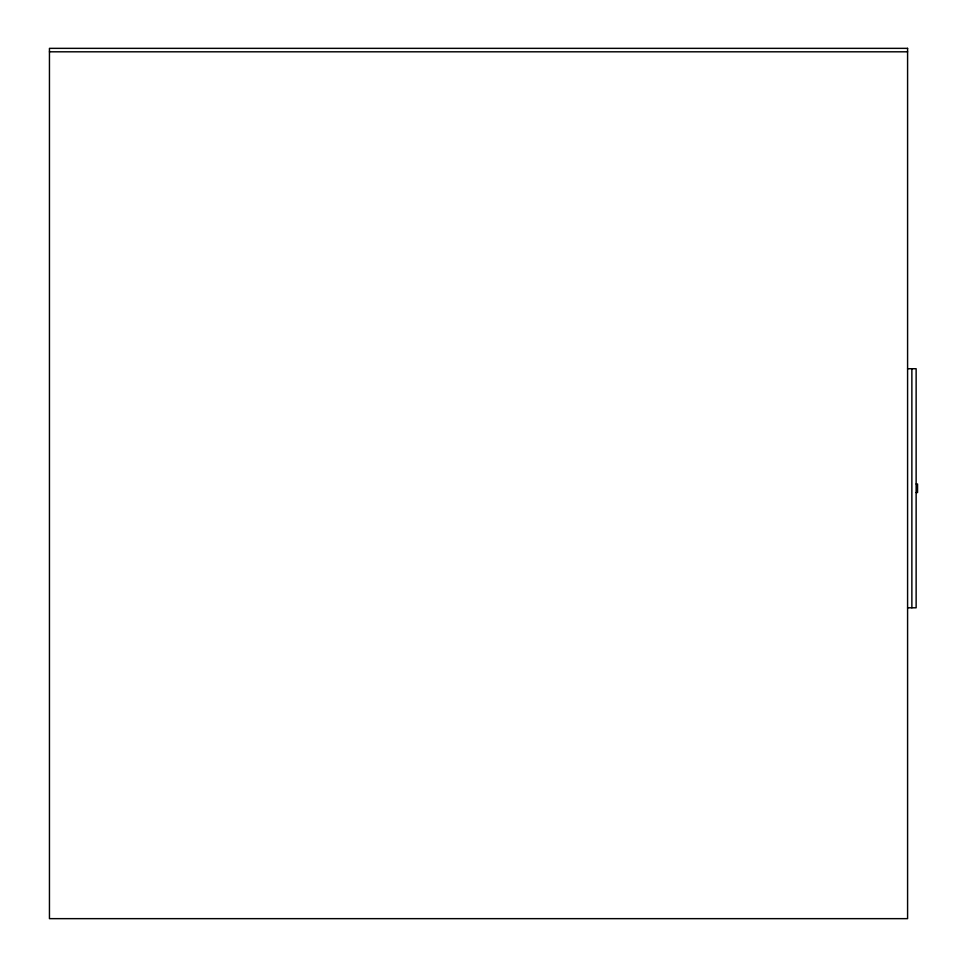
<?xml version="1.0" encoding="UTF-8"?>
<svg xmlns="http://www.w3.org/2000/svg" width="967" height="967" viewBox="0 0 967 967"><rect width="100%" height="100%" fill="white"/><g stroke="black" fill="none" stroke-linecap="round" stroke-linejoin="round"><path stroke-width="1.45" d="M49.45 51.807L907.59 51.807M907.59 368.729L916.136 368.729L916.136 607.796L907.59 607.796M916.136 483.996L917.55 483.996L917.55 492.541L916.136 492.541M911.869 368.729L911.869 607.796M907.59 48.35L49.45 48.35L49.45 918.65L907.59 918.65L907.59 48.35"/></g></svg>
